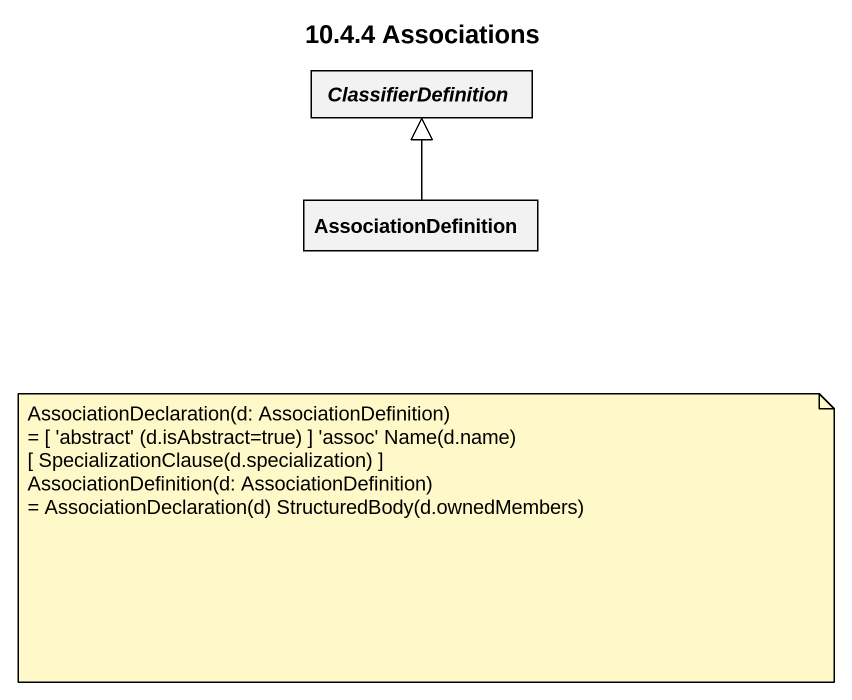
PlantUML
@startuml
title 10.4.4 Associations
hide circle
hide empty members
abstract class ClassifierDefinition
class AssociationDefinition
AssociationDefinition -up-|> ClassifierDefinition
note as N1
  AssociationDeclaration(d: AssociationDefinition)
  ~= [ 'abstract' (d.isAbstract=true) ] 'assoc' Name(d.name)
  [ SpecializationClause(d.specialization) ]
  AssociationDefinition(d: AssociationDefinition)
  ~= AssociationDeclaration(d) StructuredBody(d.ownedMembers)
end note
@enduml
